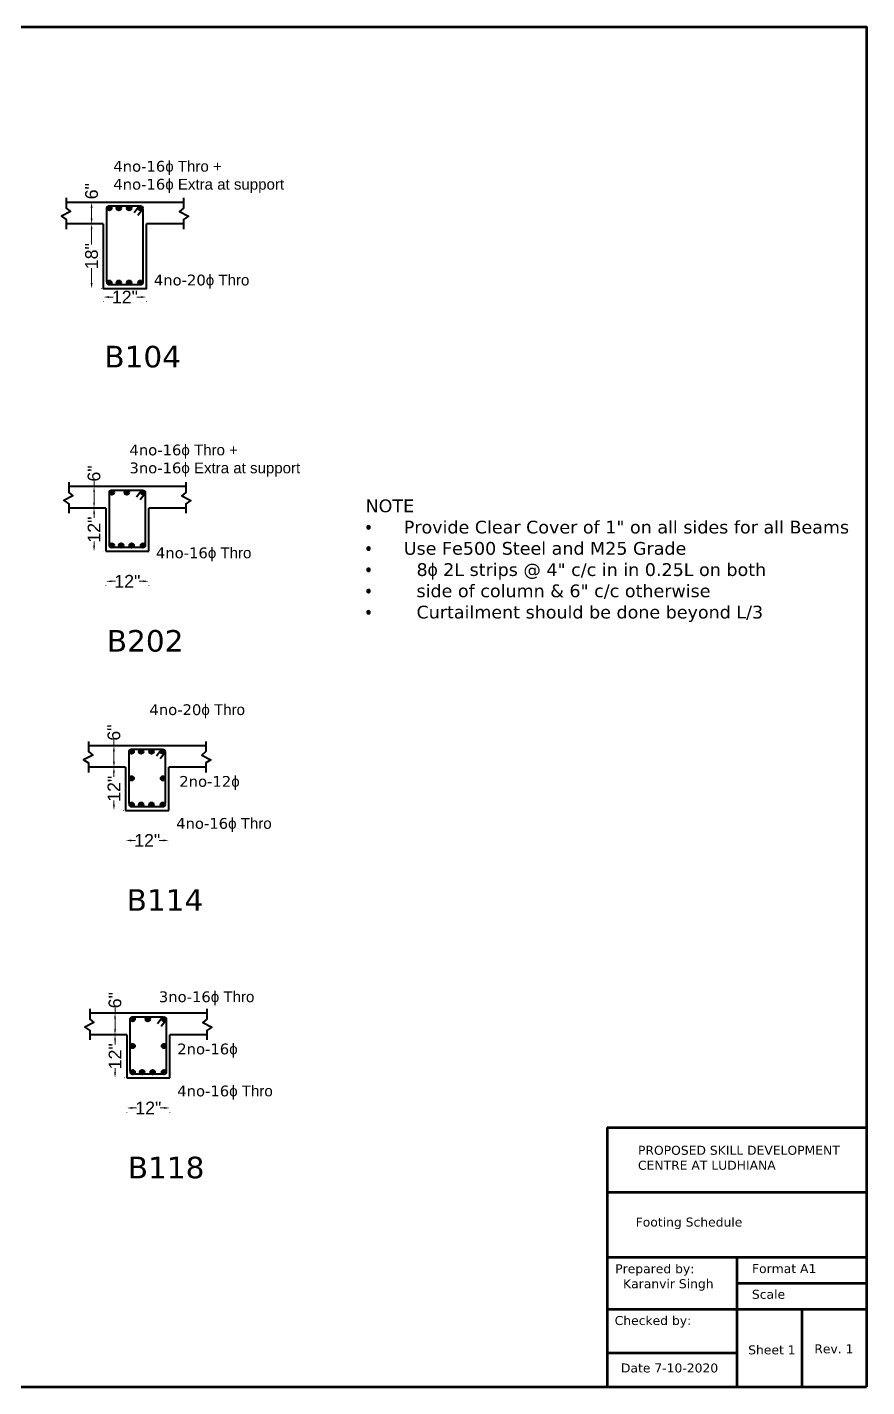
# Model space of a CAD drawing. Header units: feet. Extents: x 15113 to 123217, y -97269 to -8247.
# Drawn here: x 42560 to 43028, y -52614 to -51857 of the extents above; entities that cross this region are included whole.
import ezdxf

# ---------------------------------------------------------------- set-up
doc = ezdxf.new("R2010")
doc.units = ezdxf.units.FT
doc.header["$LTSCALE"] = 50.2
doc.header["$MEASUREMENT"] = 0
doc.header["$PDMODE"] = 3
doc.linetypes.add('DOT', pattern=[0.25, 0, -0.25])
for name, color, linetype, lineweight in [('drg seal', 250, 'Continuous', 120), ('Str Beam', 10, 'Continuous', 35), ('Str Column', 50, 'Continuous', 35), ('sTR fOOTING', 6, 'Continuous', 35), ('Str LBL', 3, 'Continuous', 35)]:
    doc.layers.add(name, color=color, linetype=linetype, lineweight=lineweight)
doc.layers.add('drg seal txt', color=7, linetype='Continuous')
doc.styles.add('5.2 INCH', font='arial.ttf', dxfattribs={"height": 5.2})
doc.styles.add('7.1 INCH', font='arial.ttf', dxfattribs={"height": 7.1})
doc.styles.get("Standard").update_dxf_attribs({"font": 'arial.ttf'})
doc.dimstyles.new('2.2 INCH', dxfattribs={"dimscale": 0, "dimtxt": 5.2, "dimasz": 3.1, "dimexe": 0.18, "dimexo": 1.063, "dimgap": 0.09, "dimtad": 0, "dimdec": 0, "dimzin": 0, "dimdsep": 46, "dimlunit": 4, "dimtxsty": '5.2 INCH', "dimcen": 0, "dimclrd": 230, "dimclre": 230, "dimclrt": 164, "dimadec": 0, "dimazin": 0, "dimtfac": 1, "dimtdec": 0, "dimtofl": 0, "dimtmove": 0, "dimatfit": 3, "dimfxl": 0.5, "dimtolj": 1, "dimtzin": 0, "dimlwd": 15, "dimlwe": 15, "dimarcsym": 0})

# ---------------------------------------------------------------- blocks, each defined once
blk = doc.blocks.new('*D694')
at = {"layer": 'Defpoints', "color": 0, "linetype": 'Continuous', "transparency": 16777216}
for p in [(42602.59, -52010.42), (42626.59, -52006.89), (42626.59, -52010.42)]:
    blk.add_point(p, dxfattribs=at)
at = {"layer": 'Str Beam', "color": 230, "linetype": 'DOT', "lineweight": 15, "transparency": 16777216}
for p, q in [((42602.59, -52009.36), (42602.59, -52006.71)), ((42626.59, -52009.36), (42626.59, -52006.71))]:
    blk.add_line(p, q, dxfattribs=at)
at = {"layer": 'Str Beam', "color": 230, "lineweight": 15, "transparency": 16777216}
for p, q in [((42605.69, -52006.89), (42607.99, -52006.89)), ((42623.49, -52006.89), (42621.18, -52006.89))]:
    blk.add_line(p, q, dxfattribs=at)
at = {"layer": 'Str Beam', "color": 230, "linetype": 'Continuous', "transparency": 16777216}
for points in [[(42605.69, -52006.37), (42605.69, -52007.41), (42602.59, -52006.89)], [(42623.49, -52006.37), (42623.49, -52007.41), (42626.59, -52006.89)]]:
    blk.add_solid(points, dxfattribs=at)
at = {"layer": 'Str Beam', "color": 164, "linetype": 'Continuous', "lineweight": 40, "transparency": 16777216, "insert": (42614.59, -52006.89), "char_height": 7.1, "attachment_point": 5, "style": '7.1 INCH'}
blk.add_mtext('\\A1;12"', dxfattribs=at)
blk = doc.blocks.new('*D695')
at = {"layer": 'Defpoints', "color": 0, "linetype": 'Continuous', "transparency": 16777216}
for p in [(42596.06, -51966.13), (42602.59, -51966.13), (42602.59, -52002.13)]:
    blk.add_point(p, dxfattribs=at)
at = {"layer": 'sTR fOOTING', "color": 230, "linetype": 'DOT', "lineweight": 15, "transparency": 16777216}
for p, q in [((42601.52, -51966.13), (42595.88, -51966.13)), ((42601.52, -52002.13), (42595.88, -52002.13))]:
    blk.add_line(p, q, dxfattribs=at)
at = {"layer": 'sTR fOOTING', "color": 230, "lineweight": 15, "transparency": 16777216}
for p, q in [((42596.06, -51969.23), (42596.06, -51977.53)), ((42596.06, -51999.03), (42596.06, -51990.72))]:
    blk.add_line(p, q, dxfattribs=at)
at = {"layer": 'sTR fOOTING', "color": 230, "linetype": 'Continuous', "transparency": 16777216}
for points in [[(42595.54, -51969.23), (42596.58, -51969.23), (42596.06, -51966.13)], [(42595.54, -51999.03), (42596.58, -51999.03), (42596.06, -52002.13)]]:
    blk.add_solid(points, dxfattribs=at)
at = {"layer": 'sTR fOOTING', "color": 164, "linetype": 'Continuous', "lineweight": 40, "transparency": 16777216, "insert": (42596.06, -51984.13), "char_height": 7.1, "attachment_point": 5, "rotation": 90, "style": '7.1 INCH'}
blk.add_mtext('\\A1;18"', dxfattribs=at)
blk = doc.blocks.new('*D675')
at = {"layer": 'Defpoints', "color": 0, "linetype": 'Continuous', "transparency": 16777216}
for p in [(42596.06, -51954.13), (42596.06, -51954.13), (42596.06, -51966.13)]:
    blk.add_point(p, dxfattribs=at)
at = {"layer": 'sTR fOOTING', "color": 230, "linetype": 'DOT', "lineweight": 15, "transparency": 16777216}
for p, q in [((42595, -51954.13), (42595.88, -51954.13)), ((42595, -51966.13), (42595.88, -51966.13))]:
    blk.add_line(p, q, dxfattribs=at)
at = {"layer": 'sTR fOOTING', "color": 230, "lineweight": 15, "transparency": 16777216}
blk.add_line((42596.06, -51963.03), (42596.06, -51957.23), dxfattribs=at)
at = {"layer": 'sTR fOOTING', "color": 230, "linetype": 'Continuous', "transparency": 16777216}
for points in [[(42595.54, -51957.23), (42596.58, -51957.23), (42596.06, -51954.13)], [(42595.54, -51963.03), (42596.58, -51963.03), (42596.06, -51966.13)]]:
    blk.add_solid(points, dxfattribs=at)
at = {"layer": 'sTR fOOTING', "color": 164, "linetype": 'Continuous', "lineweight": 40, "transparency": 16777216, "insert": (42596.06, -51947.93), "char_height": 7.1, "attachment_point": 5, "rotation": 90, "style": '7.1 INCH'}
blk.add_mtext('\\A1;6"', dxfattribs=at)
blk = doc.blocks.new('*D706')
at = {"layer": 'Defpoints', "color": 0, "linetype": 'Continuous', "transparency": 16777216}
for p in [(42615.02, -52313.1), (42639.02, -52309.56), (42639.02, -52313.1)]:
    blk.add_point(p, dxfattribs=at)
at = {"layer": 'Str Beam', "color": 230, "linetype": 'DOT', "lineweight": 15, "transparency": 16777216}
for p, q in [((42615.02, -52312.03), (42615.02, -52309.38)), ((42639.02, -52312.03), (42639.02, -52309.38))]:
    blk.add_line(p, q, dxfattribs=at)
at = {"layer": 'Str Beam', "color": 230, "lineweight": 15, "transparency": 16777216}
for p, q in [((42618.12, -52309.56), (42620.42, -52309.56)), ((42635.92, -52309.56), (42633.61, -52309.56))]:
    blk.add_line(p, q, dxfattribs=at)
at = {"layer": 'Str Beam', "color": 230, "linetype": 'Continuous', "transparency": 16777216}
for points in [[(42618.12, -52309.04), (42618.12, -52310.08), (42615.02, -52309.56)], [(42635.92, -52309.04), (42635.92, -52310.08), (42639.02, -52309.56)]]:
    blk.add_solid(points, dxfattribs=at)
at = {"layer": 'Str Beam', "color": 164, "linetype": 'Continuous', "lineweight": 40, "transparency": 16777216, "insert": (42627.02, -52309.56), "char_height": 7.1, "attachment_point": 5, "style": '7.1 INCH'}
blk.add_mtext('\\A1;12"', dxfattribs=at)
blk = doc.blocks.new('*D681')
at = {"layer": 'Defpoints', "color": 0, "linetype": 'Continuous', "transparency": 16777216}
for p in [(42608.49, -52256.8), (42608.49, -52256.8), (42608.49, -52268.8)]:
    blk.add_point(p, dxfattribs=at)
at = {"layer": 'sTR fOOTING', "color": 230, "lineweight": 15, "transparency": 16777216}
for p, q in [((42608.49, -52256.8), (42608.49, -52253.7)), ((42608.49, -52265.7), (42608.49, -52259.9))]:
    blk.add_line(p, q, dxfattribs=at)
at = {"layer": 'sTR fOOTING', "color": 230, "linetype": 'DOT', "lineweight": 15, "transparency": 16777216}
for p, q in [((42607.43, -52256.8), (42608.31, -52256.8)), ((42607.43, -52268.8), (42608.31, -52268.8))]:
    blk.add_line(p, q, dxfattribs=at)
at = {"layer": 'sTR fOOTING', "color": 230, "linetype": 'Continuous', "transparency": 16777216}
for points in [[(42607.97, -52259.9), (42609.01, -52259.9), (42608.49, -52256.8)], [(42607.97, -52265.7), (42609.01, -52265.7), (42608.49, -52268.8)]]:
    blk.add_solid(points, dxfattribs=at)
at = {"layer": 'sTR fOOTING', "color": 164, "linetype": 'Continuous', "lineweight": 40, "transparency": 16777216, "insert": (42608.49, -52249.51), "char_height": 7.1, "attachment_point": 5, "rotation": 90, "style": '7.1 INCH'}
blk.add_mtext('\\A1;6"', dxfattribs=at)
blk = doc.blocks.new('*D707')
at = {"layer": 'Defpoints', "color": 0, "linetype": 'Continuous', "transparency": 16777216}
for p in [(42608.49, -52268.8), (42615.02, -52268.8), (42615.02, -52292.8)]:
    blk.add_point(p, dxfattribs=at)
at = {"layer": 'sTR fOOTING', "color": 230, "linetype": 'DOT', "lineweight": 15, "transparency": 16777216}
for p, q in [((42613.95, -52268.8), (42608.31, -52268.8)), ((42613.95, -52292.8), (42608.31, -52292.8))]:
    blk.add_line(p, q, dxfattribs=at)
at = {"layer": 'sTR fOOTING', "color": 230, "lineweight": 15, "transparency": 16777216}
for p, q in [((42608.49, -52271.9), (42608.49, -52274.2)), ((42608.49, -52289.7), (42608.49, -52287.39))]:
    blk.add_line(p, q, dxfattribs=at)
at = {"layer": 'sTR fOOTING', "color": 230, "linetype": 'Continuous', "transparency": 16777216}
for points in [[(42607.97, -52271.9), (42609.01, -52271.9), (42608.49, -52268.8)], [(42607.97, -52289.7), (42609.01, -52289.7), (42608.49, -52292.8)]]:
    blk.add_solid(points, dxfattribs=at)
at = {"layer": 'sTR fOOTING', "color": 164, "linetype": 'Continuous', "lineweight": 40, "transparency": 16777216, "insert": (42608.49, -52280.8), "char_height": 7.1, "attachment_point": 5, "rotation": 90, "style": '7.1 INCH'}
blk.add_mtext('\\A1;12"', dxfattribs=at)
blk = doc.blocks.new('*D714')
at = {"layer": 'Defpoints', "color": 0, "linetype": 'Continuous', "transparency": 16777216}
for p in [(42639.62, -52458.59), (42615.62, -52462.13), (42639.62, -52462.13)]:
    blk.add_point(p, dxfattribs=at)
at = {"layer": 'Str Beam', "color": 230, "linetype": 'DOT', "lineweight": 15, "transparency": 16777216}
for p, q in [((42615.62, -52461.06), (42615.62, -52458.41)), ((42639.62, -52461.06), (42639.62, -52458.41))]:
    blk.add_line(p, q, dxfattribs=at)
at = {"layer": 'Str Beam', "color": 230, "lineweight": 15, "transparency": 16777216}
for p, q in [((42618.72, -52458.59), (42621.03, -52458.59)), ((42636.52, -52458.59), (42634.22, -52458.59))]:
    blk.add_line(p, q, dxfattribs=at)
at = {"layer": 'Str Beam', "color": 230, "linetype": 'Continuous', "transparency": 16777216}
for points in [[(42618.72, -52458.07), (42618.72, -52459.11), (42615.62, -52458.59)], [(42636.52, -52458.07), (42636.52, -52459.11), (42639.62, -52458.59)]]:
    blk.add_solid(points, dxfattribs=at)
at = {"layer": 'Str Beam', "color": 164, "linetype": 'Continuous', "lineweight": 40, "transparency": 16777216, "insert": (42627.62, -52458.59), "char_height": 7.1, "attachment_point": 5, "style": '7.1 INCH'}
blk.add_mtext('\\A1;12"', dxfattribs=at)
blk = doc.blocks.new('*D685')
at = {"layer": 'Defpoints', "color": 0, "linetype": 'Continuous', "transparency": 16777216}
for p in [(42609.1, -52405.83), (42609.1, -52405.83), (42609.1, -52417.83)]:
    blk.add_point(p, dxfattribs=at)
at = {"layer": 'sTR fOOTING', "color": 230, "linetype": 'DOT', "lineweight": 15, "transparency": 16777216}
for p, q in [((42608.03, -52405.83), (42608.92, -52405.83)), ((42608.03, -52417.83), (42608.92, -52417.83))]:
    blk.add_line(p, q, dxfattribs=at)
at = {"layer": 'sTR fOOTING', "color": 230, "lineweight": 15, "transparency": 16777216}
for p, q in [((42609.1, -52405.83), (42609.1, -52402.73)), ((42609.1, -52414.73), (42609.1, -52408.93))]:
    blk.add_line(p, q, dxfattribs=at)
at = {"layer": 'sTR fOOTING', "color": 230, "linetype": 'Continuous', "transparency": 16777216}
for points in [[(42608.58, -52408.93), (42609.61, -52408.93), (42609.1, -52405.83)], [(42608.58, -52414.73), (42609.61, -52414.73), (42609.1, -52417.83)]]:
    blk.add_solid(points, dxfattribs=at)
at = {"layer": 'sTR fOOTING', "color": 164, "linetype": 'Continuous', "lineweight": 40, "transparency": 16777216, "insert": (42609.1, -52398.54), "char_height": 7.1, "attachment_point": 5, "rotation": 90, "style": '7.1 INCH'}
blk.add_mtext('\\A1;6"', dxfattribs=at)
blk = doc.blocks.new('*D715')
at = {"layer": 'Defpoints', "color": 0, "linetype": 'Continuous', "transparency": 16777216}
for p in [(42609.1, -52417.83), (42615.62, -52417.83), (42615.62, -52441.83)]:
    blk.add_point(p, dxfattribs=at)
at = {"layer": 'sTR fOOTING', "color": 230, "linetype": 'DOT', "lineweight": 15, "transparency": 16777216}
for p, q in [((42614.56, -52417.83), (42608.92, -52417.83)), ((42614.56, -52441.83), (42608.92, -52441.83))]:
    blk.add_line(p, q, dxfattribs=at)
at = {"layer": 'sTR fOOTING', "color": 230, "lineweight": 15, "transparency": 16777216}
for p, q in [((42609.1, -52420.93), (42609.1, -52423.23)), ((42609.1, -52438.73), (42609.1, -52436.42))]:
    blk.add_line(p, q, dxfattribs=at)
at = {"layer": 'sTR fOOTING', "color": 230, "linetype": 'Continuous', "transparency": 16777216}
for points in [[(42608.58, -52420.93), (42609.61, -52420.93), (42609.1, -52417.83)], [(42608.58, -52438.73), (42609.61, -52438.73), (42609.1, -52441.83)]]:
    blk.add_solid(points, dxfattribs=at)
at = {"layer": 'sTR fOOTING', "color": 164, "linetype": 'Continuous', "lineweight": 40, "transparency": 16777216, "insert": (42609.1, -52429.83), "char_height": 7.1, "attachment_point": 5, "rotation": 90, "style": '7.1 INCH'}
blk.add_mtext('\\A1;12"', dxfattribs=at)
blk = doc.blocks.new('*D718')
at = {"layer": 'Defpoints', "color": 0, "linetype": 'Continuous', "transparency": 16777216}
for p in [(42627.95, -52165.22), (42603.95, -52168.75), (42627.95, -52168.75)]:
    blk.add_point(p, dxfattribs=at)
at = {"layer": 'Str Beam', "color": 230, "linetype": 'DOT', "lineweight": 15, "transparency": 16777216}
for p, q in [((42603.95, -52167.69), (42603.95, -52165.04)), ((42627.95, -52167.69), (42627.95, -52165.04))]:
    blk.add_line(p, q, dxfattribs=at)
at = {"layer": 'Str Beam', "color": 230, "lineweight": 15, "transparency": 16777216}
for p, q in [((42607.05, -52165.22), (42609.35, -52165.22)), ((42624.85, -52165.22), (42622.54, -52165.22))]:
    blk.add_line(p, q, dxfattribs=at)
at = {"layer": 'Str Beam', "color": 230, "linetype": 'Continuous', "transparency": 16777216}
for points in [[(42607.05, -52164.7), (42607.05, -52165.73), (42603.95, -52165.22)], [(42624.85, -52164.7), (42624.85, -52165.73), (42627.95, -52165.22)]]:
    blk.add_solid(points, dxfattribs=at)
at = {"layer": 'Str Beam', "color": 164, "linetype": 'Continuous', "lineweight": 40, "transparency": 16777216, "insert": (42615.95, -52165.22), "char_height": 7.1, "attachment_point": 5, "style": '7.1 INCH'}
blk.add_mtext('\\A1;12"', dxfattribs=at)
blk = doc.blocks.new('*D687')
at = {"layer": 'Defpoints', "color": 0, "linetype": 'Continuous', "transparency": 16777216}
for p in [(42597.42, -52112.45), (42597.42, -52112.45), (42597.42, -52124.45)]:
    blk.add_point(p, dxfattribs=at)
at = {"layer": 'sTR fOOTING', "color": 230, "lineweight": 15, "transparency": 16777216}
for p, q in [((42597.42, -52112.45), (42597.42, -52109.35)), ((42597.42, -52121.35), (42597.42, -52115.55))]:
    blk.add_line(p, q, dxfattribs=at)
at = {"layer": 'sTR fOOTING', "color": 230, "linetype": 'DOT', "lineweight": 15, "transparency": 16777216}
for p, q in [((42596.36, -52112.45), (42597.24, -52112.45)), ((42596.36, -52124.45), (42597.24, -52124.45))]:
    blk.add_line(p, q, dxfattribs=at)
at = {"layer": 'sTR fOOTING', "color": 230, "linetype": 'Continuous', "transparency": 16777216}
for points in [[(42596.9, -52115.55), (42597.94, -52115.55), (42597.42, -52112.45)], [(42596.9, -52121.35), (42597.94, -52121.35), (42597.42, -52124.45)]]:
    blk.add_solid(points, dxfattribs=at)
at = {"layer": 'sTR fOOTING', "color": 164, "linetype": 'Continuous', "lineweight": 40, "transparency": 16777216, "insert": (42597.42, -52105.16), "char_height": 7.1, "attachment_point": 5, "rotation": 90, "style": '7.1 INCH'}
blk.add_mtext('\\A1;6"', dxfattribs=at)
blk = doc.blocks.new('*D719')
at = {"layer": 'Defpoints', "color": 0, "linetype": 'Continuous', "transparency": 16777216}
for p in [(42597.42, -52124.45), (42603.95, -52124.45), (42603.95, -52148.45)]:
    blk.add_point(p, dxfattribs=at)
at = {"layer": 'sTR fOOTING', "color": 230, "linetype": 'DOT', "lineweight": 15, "transparency": 16777216}
for p, q in [((42602.88, -52124.45), (42597.24, -52124.45)), ((42602.88, -52148.45), (42597.24, -52148.45))]:
    blk.add_line(p, q, dxfattribs=at)
at = {"layer": 'sTR fOOTING', "color": 230, "lineweight": 15, "transparency": 16777216}
for p, q in [((42597.42, -52127.55), (42597.42, -52129.86)), ((42597.42, -52145.35), (42597.42, -52143.05))]:
    blk.add_line(p, q, dxfattribs=at)
at = {"layer": 'sTR fOOTING', "color": 230, "linetype": 'Continuous', "transparency": 16777216}
for points in [[(42596.9, -52127.55), (42597.94, -52127.55), (42597.42, -52124.45)], [(42596.9, -52145.35), (42597.94, -52145.35), (42597.42, -52148.45)]]:
    blk.add_solid(points, dxfattribs=at)
at = {"layer": 'sTR fOOTING', "color": 164, "linetype": 'Continuous', "lineweight": 40, "transparency": 16777216, "insert": (42597.42, -52136.45), "char_height": 7.1, "attachment_point": 5, "rotation": 90, "style": '7.1 INCH'}
blk.add_mtext('\\A1;12"', dxfattribs=at)

msp = doc.modelspace()

# ---------------------------------------------------------------- hatches: boundary and pattern name
at = {"layer": 'Str Beam', "lineweight": 40}
h = msp.add_hatch(color=256, dxfattribs=at)
h.dxf.hatch_style = 1
h.paths.add_polyline_path([(42604.6571, -51957.38295, 1), (42607.1731, -51957.38295, 1)])
h = msp.add_hatch(color=256, dxfattribs=at)
h.dxf.hatch_style = 1
h.paths.add_polyline_path([(42609.93956, -51957.38295, 1), (42612.45556, -51957.38295, 1)])
h = msp.add_hatch(color=256, dxfattribs=at)
h.dxf.hatch_style = 1
h.paths.add_polyline_path([(42615.74596, -51957.38295, 1), (42618.26196, -51957.38295, 1)])
h = msp.add_hatch(color=256, dxfattribs=at)
h.dxf.hatch_style = 1
h.paths.add_polyline_path([(42622.05951, -51957.38295, 1), (42624.57551, -51957.38295, 1)])
h = msp.add_hatch(color=256, dxfattribs=at)
h.dxf.hatch_style = 1
h.paths.add_polyline_path([(42604.6571, -51998.87066, -1), (42607.1731, -51998.87066, -1)])
h = msp.add_hatch(color=256, dxfattribs=at)
h.dxf.hatch_style = 1
h.paths.add_polyline_path([(42609.93956, -51998.87066, -1), (42612.45556, -51998.87066, -1)])
h = msp.add_hatch(color=256, dxfattribs=at)
h.dxf.hatch_style = 1
h.paths.add_polyline_path([(42615.74596, -51998.87066, -1), (42618.26196, -51998.87066, -1)])
h = msp.add_hatch(color=256, dxfattribs=at)
h.dxf.hatch_style = 1
h.paths.add_polyline_path([(42622.05951, -51998.87066, -1), (42624.57551, -51998.87066, -1)])
h = msp.add_hatch(color=256, dxfattribs=at)
h.dxf.hatch_style = 1
h.paths.add_polyline_path([(42606.01738, -52115.71039, 1), (42608.53338, -52115.71039, 1)])
h = msp.add_hatch(color=256, dxfattribs=at)
h.dxf.hatch_style = 1
h.paths.add_polyline_path([(42614.39472, -52115.71039, 1), (42616.91072, -52115.71039, 1)])
h = msp.add_hatch(color=256, dxfattribs=at)
h.dxf.hatch_style = 1
h.paths.add_polyline_path([(42623.4198, -52115.71039, 1), (42625.9358, -52115.71039, 1)])
h = msp.add_hatch(color=256, dxfattribs=at)
h.dxf.hatch_style = 1
h.paths.add_polyline_path([(42606.01738, -52145.26958, -1), (42608.53338, -52145.26958, -1)])
h = msp.add_hatch(color=256, dxfattribs=at)
h.dxf.hatch_style = 1
h.paths.add_polyline_path([(42611.29984, -52145.26958, -1), (42613.81584, -52145.26958, -1)])
h = msp.add_hatch(color=256, dxfattribs=at)
h.dxf.hatch_style = 1
h.paths.add_polyline_path([(42617.10625, -52145.26958, -1), (42619.62225, -52145.26958, -1)])
h = msp.add_hatch(color=256, dxfattribs=at)
h.dxf.hatch_style = 1
h.paths.add_polyline_path([(42623.4198, -52145.26958, -1), (42625.9358, -52145.26958, -1)])
h = msp.add_hatch(color=256, dxfattribs=at)
h.dxf.hatch_style = 1
h.paths.add_polyline_path([(42617.08653, -52260.05486, 1), (42619.60253, -52260.05486, 1)])
h = msp.add_hatch(color=256, dxfattribs=at)
h.dxf.hatch_style = 1
h.paths.add_polyline_path([(42622.36899, -52260.05486, 1), (42624.88499, -52260.05486, 1)])
h = msp.add_hatch(color=256, dxfattribs=at)
h.dxf.hatch_style = 1
h.paths.add_polyline_path([(42628.1754, -52260.05486, 1), (42630.6914, -52260.05486, 1)])
h = msp.add_hatch(color=256, dxfattribs=at)
h.dxf.hatch_style = 1
h.paths.add_polyline_path([(42634.48895, -52260.05486, 1), (42637.00495, -52260.05486, 1)])
h = msp.add_hatch(color=256, dxfattribs=at)
h.dxf.hatch_style = 1
h.paths.add_polyline_path([(42617.14336, -52275.0041, -1), (42619.65936, -52275.0041, -1)])
h = msp.add_hatch(color=256, dxfattribs=at)
h.dxf.hatch_style = 1
h.paths.add_polyline_path([(42637.09374, -52275.0041, 1), (42634.57774, -52275.0041, 1)])
h = msp.add_hatch(color=256, dxfattribs=at)
h.dxf.hatch_style = 1
h.paths.add_polyline_path([(42617.08653, -52289.61405, -1), (42619.60253, -52289.61405, -1)])
h = msp.add_hatch(color=256, dxfattribs=at)
h.dxf.hatch_style = 1
h.paths.add_polyline_path([(42622.36899, -52289.61405, -1), (42624.88499, -52289.61405, -1)])
h = msp.add_hatch(color=256, dxfattribs=at)
h.dxf.hatch_style = 1
h.paths.add_polyline_path([(42628.1754, -52289.61405, -1), (42630.6914, -52289.61405, -1)])
h = msp.add_hatch(color=256, dxfattribs=at)
h.dxf.hatch_style = 1
h.paths.add_polyline_path([(42634.48895, -52289.61405, -1), (42637.00495, -52289.61405, -1)])
h = msp.add_hatch(color=256, dxfattribs=at)
h.dxf.hatch_style = 1
h.paths.add_polyline_path([(42617.69192, -52409.08449, 1), (42620.20792, -52409.08449, 1)])
h = msp.add_hatch(color=256, dxfattribs=at)
h.dxf.hatch_style = 1
h.paths.add_polyline_path([(42626.06926, -52409.08449, 1), (42628.58526, -52409.08449, 1)])
h = msp.add_hatch(color=256, dxfattribs=at)
h.dxf.hatch_style = 1
h.paths.add_polyline_path([(42635.09434, -52409.08449, 1), (42637.61034, -52409.08449, 1)])
h = msp.add_hatch(color=256, dxfattribs=at)
h.dxf.hatch_style = 1
h.paths.add_polyline_path([(42617.67193, -52424.03373, -1), (42620.18793, -52424.03373, -1)])
h = msp.add_hatch(color=256, dxfattribs=at)
h.dxf.hatch_style = 1
h.paths.add_polyline_path([(42637.62231, -52424.03373, 1), (42635.10631, -52424.03373, 1)])
h = msp.add_hatch(color=256, dxfattribs=at)
h.dxf.hatch_style = 1
h.paths.add_polyline_path([(42617.69192, -52438.64368, -1), (42620.20792, -52438.64368, -1)])
h = msp.add_hatch(color=256, dxfattribs=at)
h.dxf.hatch_style = 1
h.paths.add_polyline_path([(42622.97438, -52438.64368, -1), (42625.49038, -52438.64368, -1)])
h = msp.add_hatch(color=256, dxfattribs=at)
h.dxf.hatch_style = 1
h.paths.add_polyline_path([(42628.78078, -52438.64368, -1), (42631.29678, -52438.64368, -1)])
h = msp.add_hatch(color=256, dxfattribs=at)
h.dxf.hatch_style = 1
h.paths.add_polyline_path([(42635.09434, -52438.64368, -1), (42637.61034, -52438.64368, -1)])

# ---------------------------------------------------------------- linework, layer by layer
at = {"layer": 'drg seal', "lineweight": 70}
for p, q in [((42883.23564, -52469.45926), (43027.68093, -52469.45926)), ((42883.37198, -52613.90456), (42883.37198, -52469.45926)), ((42883.23564, -52505.57058), (43027.68093, -52505.57058)), ((42883.23564, -52541.68191), (43027.68093, -52541.68191)), ((42955.45829, -52541.68191), (42955.45829, -52613.90456)), ((42955.45829, -52556.12644), (43027.68093, -52556.12644)), ((42883.37198, -52570.57097), (43027.68093, -52570.57097)), ((42991.56961, -52570.57097), (42991.56961, -52613.90456)), ((42883.73772, -52594.89903), (42955.96037, -52594.89903))]:
    msp.add_line(p, q, dxfattribs=at)
msp.add_lwpolyline([(43027.81727, -52613.90456), (43027.81727, -51856.56805), (42026.43612, -51856.56805), (42026.43612, -52613.90456), (43027.68093, -52613.90456)], dxfattribs=at)
at = {"layer": 'Str Beam', "lineweight": 40}
for p, q in [((42622.63143, -51956.1842), (42619.70472, -51959.97513)), ((42624.56806, -51957.948), (42621.81338, -51961.5161)), ((42623.99172, -52114.51165), (42621.065, -52118.30257)), ((42625.92835, -52116.27545), (42623.17366, -52119.84355)), ((42635.06087, -52258.85612), (42632.13415, -52262.64704)), ((42636.9975, -52260.61992), (42634.24281, -52264.18801)), ((42635.66626, -52407.88575), (42632.73954, -52411.67667)), ((42637.60289, -52409.64955), (42634.8482, -52413.21765))]:
    msp.add_line(p, q, dxfattribs=at)
at = {"layer": 'Str Beam', "color": 2, "linetype": 'Continuous', "lineweight": 40}
for points in [[(42581.95743, -51951.71092), (42581.95743, -51957.37247), (42584.22432, -51959.31359), (42579.20449, -51961.90172), (42581.95743, -51963.68111), (42581.95743, -51969.01919)], [(42647.21754, -51951.71092), (42647.21754, -51957.37247), (42644.95064, -51959.31359), (42649.97048, -51961.90172), (42647.21754, -51963.68111), (42647.21754, -51969.01919)], [(42647.21754, -51954.1268), (42581.95743, -51954.1268)], [(42602.58748, -51966.1268), (42581.95743, -51966.1268)], [(42602.58748, -51966.1268), (42602.58748, -52002.12602), (42626.58748, -52002.1268), (42626.58748, -51966.1268)], [(42647.21754, -51966.1268), (42626.58748, -51966.1268)], [(42583.31772, -52110.03836), (42583.31772, -52115.69991), (42585.58461, -52117.64103), (42580.56478, -52120.22917), (42583.31772, -52122.00855), (42583.31772, -52127.34664)], [(42648.57782, -52110.03836), (42648.57782, -52115.69991), (42646.31093, -52117.64103), (42651.33076, -52120.22917), (42648.57782, -52122.00855), (42648.57782, -52127.34664)], [(42648.57782, -52112.45425), (42583.31772, -52112.45425)], [(42603.94777, -52124.45425), (42583.31772, -52124.45425)], [(42603.94777, -52124.45425), (42603.94777, -52148.45425)], [(42627.94777, -52148.45425), (42627.94777, -52124.45425)], [(42648.57782, -52124.45425), (42627.94777, -52124.45425)], [(42594.38687, -52254.38283), (42594.38687, -52260.04438), (42596.65376, -52261.9855), (42591.63393, -52264.57363), (42594.38687, -52266.35302), (42594.38687, -52271.6911)], [(42659.64697, -52254.38283), (42659.64697, -52260.04438), (42657.38008, -52261.9855), (42662.39991, -52264.57363), (42659.64697, -52266.35302), (42659.64697, -52271.6911)], [(42659.64697, -52256.79872), (42594.38687, -52256.79872)], [(42615.01692, -52268.79872), (42594.38687, -52268.79872)], [(42615.01692, -52268.79872), (42615.01692, -52292.79872)], [(42639.01692, -52292.79872), (42639.01692, -52268.79872)], [(42659.64697, -52268.79872), (42639.01692, -52268.79872)], [(42594.99225, -52403.41246), (42594.99225, -52409.07401), (42597.25915, -52411.01513), (42592.23931, -52413.60327), (42594.99225, -52415.38266), (42594.99225, -52420.72074)], [(42660.25236, -52405.82835), (42594.99225, -52405.82835)], [(42660.25236, -52403.41246), (42660.25236, -52409.07401), (42657.98547, -52411.01513), (42663.0053, -52413.60327), (42660.25236, -52415.38266), (42660.25236, -52420.72074)], [(42615.62231, -52417.82835), (42594.99225, -52417.82835)], [(42615.62231, -52417.82835), (42615.62231, -52441.82835)], [(42639.62231, -52441.82835), (42639.62231, -52417.82835)], [(42660.25236, -52417.82835), (42639.62231, -52417.82835)]]:
    msp.add_lwpolyline(points, dxfattribs=at)
at = {"layer": 'Str Beam', "color": 1, "linetype": 'Continuous', "lineweight": 40}
msp.add_lwpolyline([(42624.58748, -51978.1268), (42624.58748, -51998.1268, -0.414213562), (42622.58748, -52000.1268), (42606.58748, -52000.1268, -0.414213562), (42604.58748, -51998.1268), (42604.58748, -51978.1268), (42604.58748, -51957.1268, -0.414213562), (42605.58748, -51956.1268), (42622.58748, -51956.1268, -0.414213562), (42624.58748, -51958.1268)], format="xyb", close=True, dxfattribs=at)
for points in [[(42605.94777, -52140.86621), (42605.94777, -52136.45425), (42605.94777, -52115.45425, -0.414213562), (42606.94777, -52114.45425), (42623.94777, -52114.45425, -0.414213562), (42625.94777, -52116.45425), (42625.94777, -52136.45425), (42625.94777, -52141.70944)], [(42625.94777, -52136.32962), (42625.94777, -52144.45425, -0.414213562), (42623.94777, -52146.45425), (42607.94777, -52146.45425, -0.414213562), (42605.94777, -52144.45425), (42605.94777, -52137.04047)], [(42617.01692, -52285.21068), (42617.01692, -52280.79872), (42617.01692, -52259.79872, -0.414213562), (42618.01692, -52258.79872), (42635.01692, -52258.79872, -0.414213562), (42637.01692, -52260.79872), (42637.01692, -52280.79872), (42637.01692, -52286.05391)], [(42637.01692, -52280.67409), (42637.01692, -52288.79872, -0.414213562), (42635.01692, -52290.79872), (42619.01692, -52290.79872, -0.414213562), (42617.01692, -52288.79872), (42617.01692, -52281.38494)], [(42617.62231, -52434.24031), (42617.62231, -52429.82835), (42617.62231, -52408.82835, -0.414213562), (42618.62231, -52407.82835), (42635.62231, -52407.82835, -0.414213562), (42637.62231, -52409.82835), (42637.62231, -52429.82835), (42637.62231, -52435.08354)], [(42637.62231, -52429.70372), (42637.62231, -52437.82835, -0.414213562), (42635.62231, -52439.82835), (42619.62231, -52439.82835, -0.414213562), (42617.62231, -52437.82835), (42617.62231, -52430.41457)]]:
    msp.add_lwpolyline(points, format="xyb", dxfattribs=at)
at = {"layer": 'Str Beam', "lineweight": 40}
for centre in [(42605.9151, -51957.38295), (42611.19756, -51957.38295), (42617.00396, -51957.38295), (42623.31751, -51957.38295), (42605.9151, -51998.87066), (42611.19756, -51998.87066), (42617.00396, -51998.87066), (42623.31751, -51998.87066), (42607.27538, -52115.71039), (42615.65272, -52115.71039), (42624.6778, -52115.71039), (42607.27538, -52145.26958), (42612.55784, -52145.26958), (42618.36425, -52145.26958), (42624.6778, -52145.26958), (42618.34453, -52260.05486), (42623.62699, -52260.05486), (42629.4334, -52260.05486), (42635.74695, -52260.05486), (42618.40136, -52275.0041), (42635.83574, -52275.0041), (42618.34453, -52289.61405), (42623.62699, -52289.61405), (42629.4334, -52289.61405), (42635.74695, -52289.61405), (42618.94992, -52409.08449), (42627.32726, -52409.08449), (42636.35234, -52409.08449), (42618.92993, -52424.03373), (42636.36431, -52424.03373), (42618.94992, -52438.64368), (42624.23238, -52438.64368), (42630.03878, -52438.64368), (42636.35234, -52438.64368)]:
    msp.add_circle(centre, 1.258, dxfattribs=at)
at = {"layer": 'Str Column', "linetype": 'Continuous', "lineweight": 40}
for p, q in [((42603.94777, -52148.45425), (42627.94777, -52148.45425)), ((42615.01692, -52292.79872), (42639.01692, -52292.79872)), ((42615.62231, -52441.82835), (42639.62231, -52441.82835))]:
    msp.add_line(p, q, dxfattribs=at)

# ---------------------------------------------------------------- texts
at = {"layer": 'drg seal txt', "lineweight": 40, "char_height": 6, "attachment_point": 1}
for s, insert in [('{\\fVerdana|b0|i0|c0|p34;4no-16}ϕ Thro +\\P{\\fVerdana|b0|i0|c0|p34;4no-16}ϕ Extra at support', (42608.14876, -51931.04721)), ('{\\fVerdana|b0|i0|c0|p34;\\P4no-20}ϕ Thro', (42630.72039, -51984.40207)), ('{\\fVerdana|b0|i0|c0|p34;\\P4no-16}ϕ Thro', (42631.86158, -52136.37464)), ('{\\fVerdana|b0|i0|c0|p34;4no-20}ϕ Thro', (42628.26564, -52233.71913)), ('{\\fVerdana|b0|i0|c0|p34;\\P2no-12}ϕ', (42644.89698, -52263.68043)), ('{\\fVerdana|b0|i0|c0|p34;\\P4no-16}ϕ Thro', (42643.14982, -52287.07398)), ('{\\fVerdana|b0|i0|c0|p34;3no-16}ϕ Thro', (42633.50824, -52393.64743)), ('{\\fVerdana|b0|i0|c0|p34;\\P2no-16}ϕ', (42643.75521, -52412.71006)), ('{\\fVerdana|b0|i0|c0|p34;\\P4no-16}ϕ Thro', (42643.75521, -52436.10362))]:
    msp.add_mtext(s, dxfattribs=dict(at, insert=insert))
at = {"layer": 'drg seal txt', "lineweight": 53, "insert": (42617.1267, -52089.05676), "char_height": 6, "attachment_point": 1}
msp.add_mtext('{\\fVerdana|b0|i0|c0|p34;4no-16}ϕ Thro +\\P{\\fVerdana|b0|i0|c0|p34;3no-16}ϕ Extra at support', dxfattribs=at)
at = {"layer": 'drg seal txt', "lineweight": 53, "insert": (42748.63138, -52119.64361), "char_height": 7.1, "width": 2687.8083334, "attachment_point": 1}
msp.add_mtext('{\\fVerdana|b0|i0|c0|p34;NOTE\\P\\pi-21.3,l21.3,t21.3;\\fSymbol|b0|i0|c2|p18;·^I\\fVerdana|b0|i0|c0|p34;Provide Clear Cover of 1" on all sides for all Beams\\P\\fSymbol|b0|i0|c2|p18;·^I\\fVerdana|b0|i0|c0|p34;Use Fe500 Steel and M25 Grade\\P\\fSymbol|b0|i0|c2|p18;·^I\\fVerdana|b0|i0|c0|p34;8}ϕ{\\fVerdana|b0|i0|c0|p34; 2L strips @ 4" c/c in in 0.25L on both \\P\\fSymbol|b0|i0|c2|p18;·^I\\fVerdana|b0|i0|c0|p34;side of column & 6" c/c otherwise\\P\\fSymbol|b0|i0|c2|p18;·^I\\fVerdana|b0|i0|c0|p34;Curtailment should be done beyond L/3}', dxfattribs=at)
at = {"layer": 'drg seal txt', "char_height": 5.0074369, "attachment_point": 1}
for s, insert, width in [('{\\fVerdana|b0|i0|c0|p34;PROPOSED SKILL DEVELOPMENT\\PCENTRE AT LUDHIANA}', (42900.36652, -52479.64151), 880.52601), ('{\\fVerdana|b0|i0|c0|p34;Footing Schedule }', (42899.07585, -52519.64017), 84.8233913), ('{\\fVerdana|b0|i0|c0|p34;Prepared by:\\P  Karanvir Singh}', (42887.69002, -52545.62016), 880.52601), ('{\\fVerdana|b0|i0|c0|p34;Format A1}', (42963.86721, -52545.5468), 880.52601), ('{\\fVerdana|b0|i0|c0|p34;Scale}', (42963.82228, -52559.87183), 880.52601), ('{\\fVerdana|b0|i0|c0|p34;Checked by:}', (42887.39226, -52574.47379), 880.52601), ('{\\fVerdana|b0|i0|c0|p34;Sheet 1}', (42961.74719, -52590.81553), 880.52601), ('{\\fVerdana|b0|i0|c0|p34;Rev. 1}', (42998.57099, -52590.24438), 880.52601), ('{\\fVerdana|b0|i0|c0|p34;Date 7-10-2020}', (42890.88089, -52600.90654), 880.52601)]:
    msp.add_mtext(s, dxfattribs=dict(at, insert=insert, width=width))
at = {"layer": 'Str LBL', "lineweight": 40, "char_height": 12, "width": 56.3552661, "attachment_point": 1}
for s, insert in [('{\\fVerdana|b0|i0|c0|p34;B104}', (42603.14603, -52034.05388)), ('{\\fVerdana|b0|i0|c0|p34;B202}', (42604.50632, -52192.38133)), ('{\\fVerdana|b0|i0|c0|p34;B114}', (42615.57547, -52336.7258))]:
    msp.add_mtext(s, dxfattribs=dict(at, insert=insert))
at = {"layer": 'Str LBL', "insert": (42616.18086, -52485.75543), "char_height": 12, "width": 56.3552661, "attachment_point": 1}
msp.add_mtext('{\\fVerdana|b0|i0|c0|p34;B118}', dxfattribs=at)

# ---------------------------------------------------------------- dimensions: what is measured, and where the dimension line sits
at = {"layer": 'Str Beam', "color": 3, "linetype": 'Continuous', "lineweight": 40}
for base, p1, p2, picture, middle in [((42626.58748, -52006.88907), (42602.58748, -52010.42354), (42626.58748, -52010.42354), '*D694', (42614.58748, -52006.88907)), ((42627.94777, -52165.21652), (42603.94777, -52168.75098), (42627.94777, -52168.75098), '*D718', (42615.94777, -52165.21652)), ((42639.01692, -52309.56098), (42615.01692, -52313.09545), (42639.01692, -52313.09545), '*D706', (42627.01692, -52309.56098)), ((42639.62231, -52458.59062), (42615.62231, -52462.12509), (42639.62231, -52462.12509), '*D714', (42627.62231, -52458.59062))]:
    dim = msp.add_linear_dim(base=base, p1=p1, p2=p2, text='12"', dimstyle='2.2 INCH', override={"dimscale": 1, "dimtxsty": '7.1 INCH'}, dxfattribs=at)
    dim.commit()
    dim.dimension.update_dxf_attribs({"geometry": picture, "text_midpoint": middle})
at = {"layer": 'sTR fOOTING', "linetype": 'Continuous', "lineweight": 40}
for base, p1, p2, override, picture, middle in [((42596.0608, -51954.1268), (42596.0608, -51966.1268), (42596.0608, -51954.1268), {"dimscale": 1, "dimtxsty": '7.1 INCH', "dimtmove": 2}, '*D675', (42596.0608, -51947.9268)), ((42597.42109, -52112.45425), (42597.42109, -52124.45425), (42597.42109, -52112.45425), {"dimscale": 1, "dimtxsty": '7.1 INCH'}, '*D687', (42597.42109, -52105.16456)), ((42608.49024, -52256.79872), (42608.49024, -52268.79872), (42608.49024, -52256.79872), {"dimscale": 1, "dimtxsty": '7.1 INCH'}, '*D681', (42608.49024, -52249.50902)), ((42609.09563, -52405.82835), (42609.09563, -52417.82835), (42609.09563, -52405.82835), {"dimscale": 1, "dimtxsty": '7.1 INCH'}, '*D685', (42609.09563, -52398.53866))]:
    dim = msp.add_linear_dim(base=base, p1=p1, p2=p2, angle=90, text='6"', dimstyle='2.2 INCH', override=override, dxfattribs=at)
    dim.commit()
    dim.dimension.update_dxf_attribs({"geometry": picture, "text_midpoint": middle, "dimtype": 160})
for base, p1, p2, text, picture, middle in [((42596.0608, -51966.1268), (42602.58748, -52002.12602), (42602.58748, -51966.1268), '18"', '*D695', (42596.0608, -51984.12641)), ((42597.42109, -52124.45425), (42603.94777, -52148.45425), (42603.94777, -52124.45425), '12"', '*D719', (42597.42109, -52136.45425)), ((42608.49024, -52268.79872), (42615.01692, -52292.79872), (42615.01692, -52268.79872), '12"', '*D707', (42608.49024, -52280.79872)), ((42609.09563, -52417.82835), (42615.62231, -52441.82835), (42615.62231, -52417.82835), '12"', '*D715', (42609.09563, -52429.82835))]:
    dim = msp.add_linear_dim(base=base, p1=p1, p2=p2, angle=90, text=text, dimstyle='2.2 INCH', override={"dimscale": 1, "dimtxsty": '7.1 INCH'}, dxfattribs=at)
    dim.commit()
    dim.dimension.update_dxf_attribs({"geometry": picture, "text_midpoint": middle})

doc.saveas('drawing.dxf')
